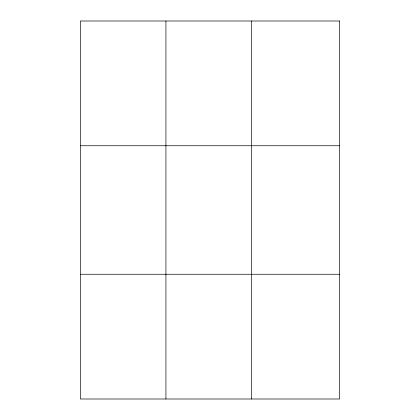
<?xml version="1.0" encoding="UTF-8"?>
<svg xmlns="http://www.w3.org/2000/svg" width="420" height="420" viewBox="0 0 420 420"><rect width="100%" height="100%" fill="white"/><g stroke="black" fill="none" stroke-linecap="round" stroke-linejoin="round"><path stroke-width="0.63" d="M165.926 399L165.926 21M251.48 399L251.48 21M80.367 145.74L339.633 145.74M80.367 274.26L339.633 274.26M339.633 21L80.367 21L80.367 399L339.633 399L339.633 21"/></g></svg>
